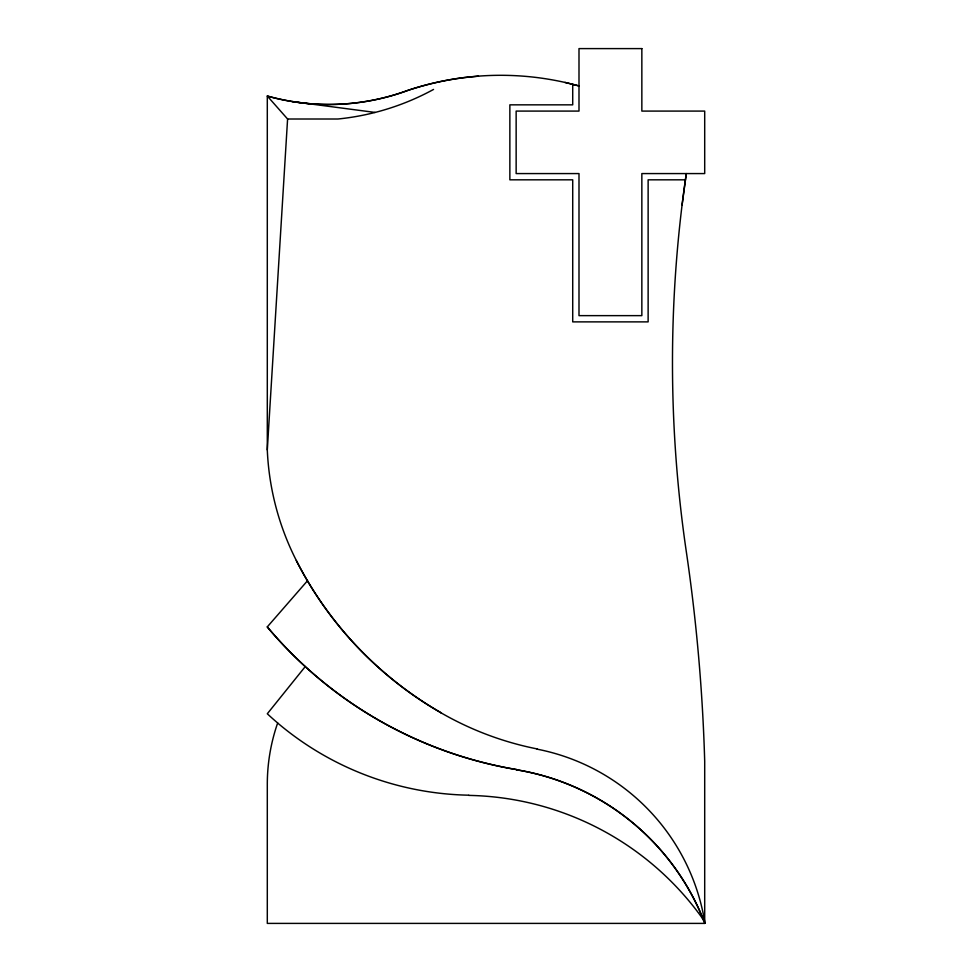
<?xml version="1.0" encoding="UTF-8"?>
<svg xmlns="http://www.w3.org/2000/svg" width="972" height="972" viewBox="0 0 972 972"><rect width="100%" height="100%" fill="white"/><g stroke="black" fill="none" stroke-linecap="round" stroke-linejoin="round"><path stroke-width="1.46" d="M296.29 560.504A368.777 368.777 0 0 0 441.276 712.913A368.971 368.971 0 0 1 307.431 580.794A367.197 367.197 0 0 1 296.326 560.48A269.475 269.475 0 0 1 267.288 449.866L287.591 119.009L267.3 96.046A228.736 228.736 0 0 0 407.633 90.481A293.046 293.046 0 0 1 578.996 85.949L564.939 82.413M682.089 204.91L686.305 173.575A1298.884 1298.884 0 0 0 686.305 551.61A1798.625 1798.625 0 0 1 704.7 761.343L704.7 923.4L267.3 923.4L267.3 784.368A187.049 187.049 0 0 1 277.664 722.986A303.398 303.398 0 0 1 267.3 713.776L305.269 666.573A415.749 415.749 0 0 0 516.788 769.617A415.323 415.323 0 0 1 267.239 626.952L307.468 580.782M478.491 76.144L464.069 77.602A292.912 292.912 0 0 0 407.633 90.481A228.955 228.736 87.7 0 1 267.3 96.034L267.3 449.866M287.591 119.009L337.916 119.009A251.87 251.87 0 0 0 433.548 89.436M685.467 179.82L648.13 179.82L648.13 321.878L572.715 321.878L572.715 179.82L509.863 179.82L509.863 104.842L572.715 104.842L572.715 84.37M292.633 101.598L375.107 112.436M703.266 919.706L701.76 916.049L704.7 923.4M537.066 749.145A210.827 210.827 0 0 1 704.931 923.181M468.735 795.388A293.981 293.981 0 0 1 703.351 919.646M468.747 795.193A304.941 304.941 0 0 1 277.64 723.01M537.103 748.914A315.608 315.608 0 0 1 441.252 712.962M305.269 666.573A413.465 413.465 0 0 1 267.3 626.904M641.848 48.6L578.996 48.6L578.996 111.087L516.144 111.087L516.144 173.575L578.996 173.575L578.996 315.633L641.848 315.633L641.848 173.575L704.7 173.575L704.7 111.087L641.848 111.087L641.848 48.6M701.893 915.989A244.337 244.337 0 0 0 516.764 769.824A244.422 244.337 -50.9 0 1 701.893 915.989"/></g></svg>
